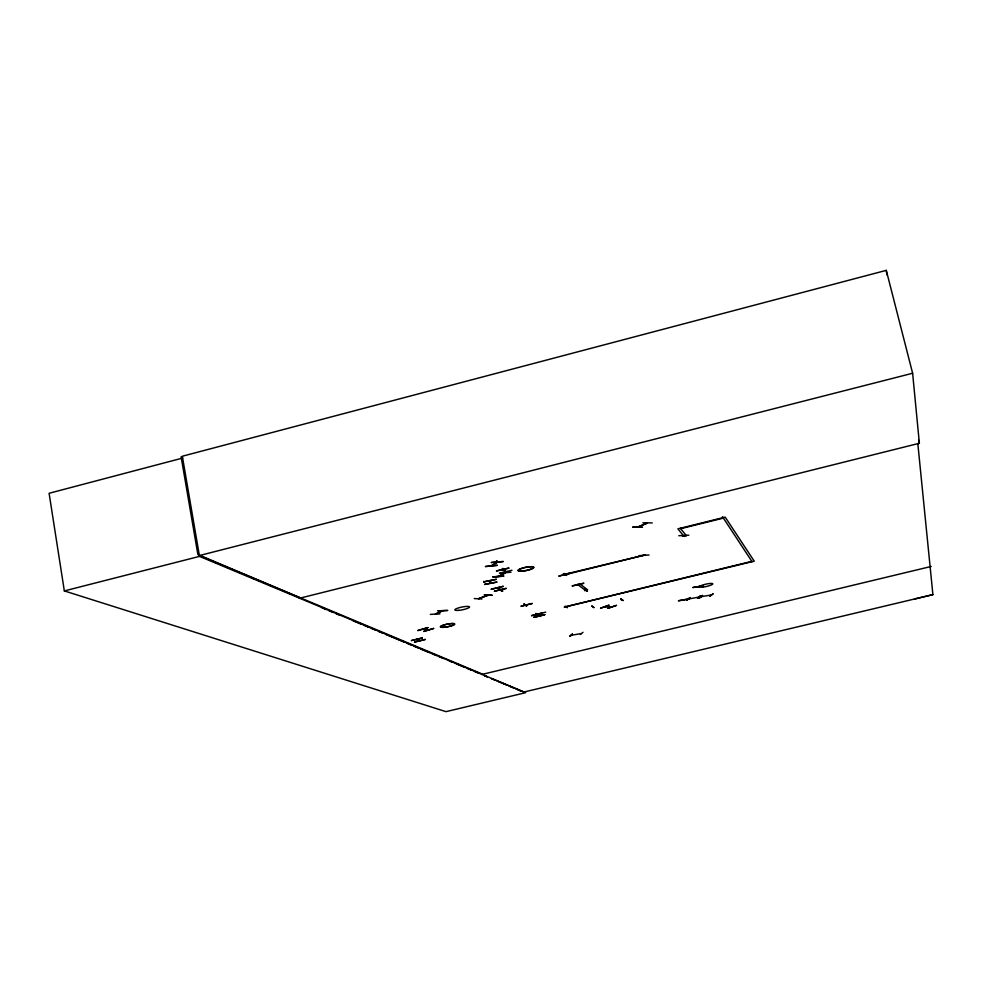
<?xml version="1.0" encoding="UTF-8"?>
<svg xmlns="http://www.w3.org/2000/svg" width="982" height="982" viewBox="0 0 982 982"><rect width="100%" height="100%" fill="white"/><g stroke="black" fill="none" stroke-linecap="round" stroke-linejoin="round"><path stroke-width="1.47" d="M427.796 627.633L418.001 630.481M503.521 576.139L492.841 576.9L503.791 575.968M503.496 576.213L492.866 576.827M649.041 555.014L639.135 555.64M430.337 614.388L439.899 613.897M608.901 605.231L600.837 608.116M600.53 608.239L608.914 605.182M632.629 527.236L642.461 527.187L633.009 526.966M474.269 598.566L481.953 599.008M699.515 597.854L702.535 595.509L699.061 598.026M702.425 595.436L699.466 597.891M687.253 599.953L690.051 597.572M524.363 604.188L523.75 604.335L526.917 605.82L524.253 604.04M526.291 605.968L523.737 604.311M569.769 636.348L572.457 634.127L569.806 636.299M570.211 636.201L572.31 634.09M499.801 589.175L502.759 591.152L499.298 589.396M502.097 591.311L497.162 588.022M678.476 600.837L698.951 597.093M490.411 583.05L491.147 583.075L490.484 580.963M498.377 576.397L505.055 572.874L504.871 571.634M497.064 565.46L485.353 566.54L497.309 565.202M683.484 599.879L684.258 599.572M698.288 586.757L697.895 586.819M644.302 555.247L645.481 554.83L644.855 554.928M435.357 614.02L442.293 610.841M591.888 605.992L593.963 607.539M538.111 614.855L535.779 613.394M442.772 610.816L441.961 611.135M612.117 606.802L604.924 606.839M416.65 639.454L419.253 640.718M492.326 565.448L491.945 565.448M496.438 561.066L497.346 562.244L491.798 565.767M499.617 589.703L500.12 589.556M505.03 571.549L504.92 570.616M582.977 632.298L580.374 634.507M527.15 605.108L526.462 605.059M564.675 574.777L644.523 555.1L564.269 574.396L565.337 574.617M501.286 590.207L502.698 589.949L501.434 590.268M577.576 584.4L578.128 584.302M692.862 587.531L703.493 585.738L693.022 587.506M538.897 615.812L536.921 614.425M637.637 527.15L646.905 523.111M637.784 527.064L647.248 523.136M526.917 604.74L525.849 604.998M700.424 595.816L697.453 598.345L700.35 595.927M428.005 627.584L417.755 630.591M710.182 596.099L713.202 593.729L709.728 596.099M584.523 590.526L585.837 590.292L584.83 590.55M505.178 571.647L505.46 572.874L498.746 576.373M645.346 554.891L644.646 555.223M503.005 561.667L491.245 562.539M478.48 598.639L487.772 595.301M496.855 562.232L496.622 561.017L496.929 562.22L491.393 565.804M488.042 595.325L478.909 598.615M442.661 610.841L435.689 614.008M645.96 523.516L646.193 523.566M500.329 572.96L511.008 572.26M678.808 535.718L688.873 535.19M683.202 535.755L682.441 536.098L683.055 536.037M537.056 614.094L537.584 614.057M566.074 607.122L565.951 607.048M496.364 562.588L496.953 562.502M502.624 569.658L502.305 568.48M503.336 569.72L502.759 568.983M621.287 599.892L621.852 599.855M500.476 589.703L497.727 587.899M447.362 610.571L438.132 610.767M419.989 640.73L417.092 639.331M642.891 522.817L652.244 522.903M536.909 614.462L539.339 615.739M581.209 633.574L571.45 635.231M701.123 596.688L711.177 594.994M489.883 580.841L490.546 583.222M502.624 569.621L505.374 571.684M638.374 526.782L638.509 526.757M436.069 613.701L435.799 613.983M484.543 594.871L492.252 595.301L484.163 594.994M605.526 606.839L605.047 606.839M682.871 536.098L683.632 535.706M299.289 598.32L919.361 443.275L912.622 373.258L886.28 270.357L182.333 456.225L199.518 556.377L525.701 692.666L446 711.643L64.333 590.918L49.1 493.283L182.64 458.054M912.622 373.258L199.383 555.554L482.763 674.241M64.333 590.918L199.518 556.377M680.71 528.697L723.022 518.201M491.344 589.225L503.226 586.303M503.128 586.389L491.233 589.274M564.073 573.414L566.577 575.403L563.472 573.648L566.577 575.403M499.261 589.482L499.924 589.323M506.27 588.439L494.302 591.238L506.111 588.328M564.54 574.605L565.166 574.605M572.371 586.021L583.897 583.234L572.236 585.8M751.819 561.348L564.208 607.146L754.237 561.176L725.195 517.121L677.887 528.856L684.086 536.43L686.492 535.828L680.342 528.242M496.561 570.959L509.081 568.05L496.45 570.898M499.433 573.157L511.966 570.26M586.941 590.955L584.707 589.396L587.518 590.98M534.846 614.769L545.71 612.154M565.19 606.127L567.498 607.748M591.974 606.054L593.742 607.637M623.067 600.53L620.857 599.02L623.054 600.468M422.162 637.993L411.335 640.595L422.272 637.969M416.675 639.478L417.473 639.429M425.218 639.503L414.453 642.081L425.218 639.417M531.544 615.579L542.543 613.075L531.667 615.689M533.938 617.187L544.74 614.56M533.926 617.236L544.85 614.707L534.048 617.322M481.745 674.487L931.206 566.454M914.561 599.02L932.9 594.626L917.826 443.655L919.361 443.275L918.722 440.304M525.333 691.696L932.9 594.626M505.055 572.874L504.625 571.72M611.43 606.79L612.068 606.766M496.303 579.331L483.795 581.847L496.303 579.282M484.617 584.486L497.064 582.056L484.58 584.339M423.254 629.106L428.753 629.892M427.919 629.965L428.471 630.027M678.574 600.689L688.812 598.995M428.361 630.027L422.972 629.241M505.718 571.377L503.25 569.523M503.312 561.434L491.528 562.465M503.091 569.535L503.128 568.48M605.428 606.704L605.955 606.692M447.755 610.362L437.874 610.878M611.602 606.937L611.172 606.913M433.651 628.505L423.659 631.451L433.651 628.357M584.842 589.274L587.027 591.017M497.285 562.22L497.088 560.943M321.924 607.772L326.159 609.54M328.995 610.718L333.242 612.498M336.065 613.676L340.312 615.444M353.041 620.759L361.523 624.307M364.359 625.485L368.594 627.253M371.429 628.431L375.664 630.211M378.5 631.389L382.735 633.157M385.57 634.335L403.958 642.007M406.781 643.198L411.028 644.965M413.852 646.144L418.099 647.911M420.922 649.102L429.416 652.637M432.24 653.816L436.487 655.595M439.31 656.774L443.557 658.541M449.216 660.911L452.039 662.089M456.286 663.857L464.768 667.404M467.604 668.582L471.839 670.35M474.674 671.528L478.921 673.308M491.565 678.587L523.836 692.052M300.676 597.977L197.885 554.548L181.118 456.79M491.491 678.599L494.277 679.777M498.451 681.545L506.81 685.08M509.597 686.246L513.77 688.014M516.557 689.192L520.73 690.96M620.882 598.91L622.772 600.444M608.14 608.275L616.536 605.329L607.883 608.275M577.649 584.486L585.358 590.317L587.555 589.789L579.896 583.934M559.016 576.115L570.788 573.083M570.775 573.009L558.967 575.992M752.065 561.704L722.47 516.692M504.969 570.493L505.46 572.874M502.502 568.627L502.907 569.83M483.856 582.056L483.709 581.381M253.638 578.275L253.773 579.049M886.28 270.357L886.832 274.85M686.799 600.063L690.211 597.621L686.835 600.051M532.17 603.464L520.89 606.275L532.183 603.513M487.354 676.831L484.556 675.653L487.317 676.843M458.508 610.387A7.5 1.412 -11.4 0 0 469.568 606.999A7.5 1.412 -11.4 0 0 458.545 607.883A7.5 1.412 -11.4 0 0 458.508 610.387M520.89 571.193A8.003 1.62 -11.7 0 0 533.631 567.682A8.003 1.62 -11.7 0 0 523.197 567.927A8.003 1.62 -11.7 0 0 520.89 571.193A8.016 1.62 -11.7 0 0 533.656 567.694A8.016 1.62 -11.7 0 0 523.197 567.94A8.016 1.62 -11.7 0 0 520.89 571.217M702.695 587.126A6.899 1.203 -12.7 0 0 712.822 583.86A6.899 1.203 -12.7 0 0 702.744 584.99A6.899 1.203 -12.7 0 0 702.695 587.126M444.024 627.277A7.242 1.313 -11.3 0 0 454.654 624.061A7.242 1.313 -11.3 0 0 443.95 624.969A7.242 1.313 -11.3 0 0 444.024 627.277A7.23 1.313 -11.3 0 0 454.641 624.073A7.23 1.313 -11.3 0 0 443.962 624.982A7.23 1.313 -11.3 0 0 444.024 627.289"/></g></svg>
